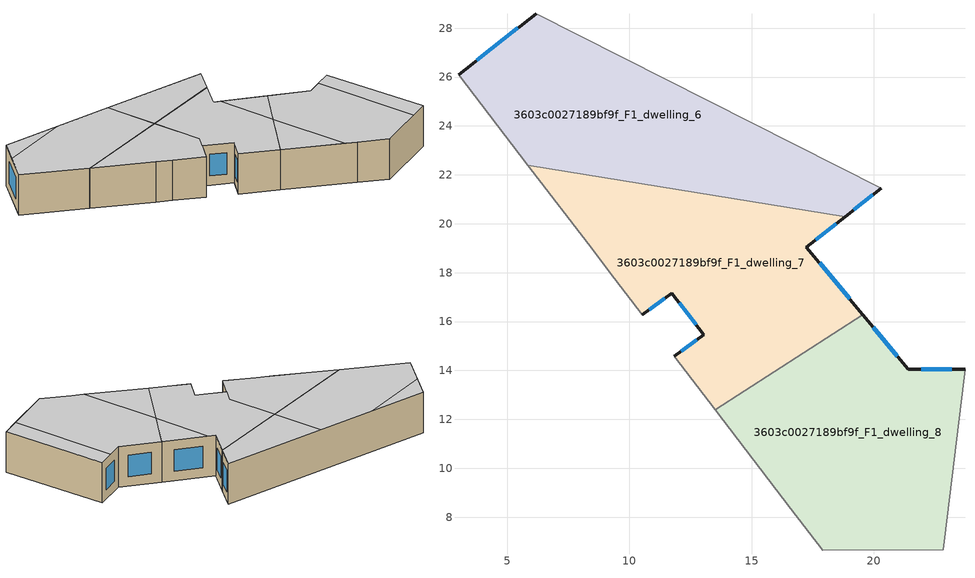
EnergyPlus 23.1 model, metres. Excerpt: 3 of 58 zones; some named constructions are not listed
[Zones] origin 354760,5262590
3603c0027189bf9f_F1_dwelling_6
 floor to 3603c0027189bf9f_F0_dwelling_6 (EU_floor_Construction): 20.3,21.46 18.83,20.29 5.85,22.39 3.01,26.1 6.18,28.59 z3
 wall outside (EU_wall_Construction): 18.83,20.29 20.3,21.46 / 6.18,28.59 3.01,26.1 z3:6
 wall to 3603c0027189bf9f_F1_dwelling_5 (EU_wall_Construction): 20.3,21.46 6.18,28.59 z3:6
 wall to 3603c0027189bf9f_F1_dwelling_7 (EU_wall_Construction): 5.85,22.39 18.83,20.29 z3:6
 wall adiabatic (EU_wall_Construction): 3.01,26.1 5.85,22.39 z3:6
 window (EU_Window_Construction): 19.17,20.57 19.95,21.18 / 5.44,28.01 3.76,26.69 z3.7:5.3
 ceiling to 3603c0027189bf9f_F2_dwelling_13 (EU_floor_Construction): 13.02,21.23 13.55,24.87 9.94,26.7 4.73,27.45 3.01,26.1 5.85,22.39 z6
 ceiling to 3603c0027189bf9f_F2_dwelling_12 (EU_floor_Construction): 20.3,21.46 13.55,24.87 13.02,21.23 18.83,20.29 z6
 ceiling to 3603c0027189bf9f_F2_dwelling_6 (EU_floor_Construction): 9.94,26.7 6.18,28.59 4.73,27.45 z6
3603c0027189bf9f_F1_dwelling_7
 floor to 3603c0027189bf9f_F0_dwelling_7 (EU_floor_Construction): 18.83,20.29 17.24,19.04 19.54,16.28 13.51,12.4 11.83,14.58 13.04,15.47 11.73,17.16 10.53,16.29 9.18,18.03 8.51,18.92 5.85,22.39 z3
 wall outside (EU_wall_Construction): 10.53,16.29 11.73,17.16 13.04,15.47 11.83,14.58 / 19.54,16.28 17.24,19.04 18.83,20.29 z3:6
 wall adiabatic (EU_wall_Construction): 5.85,22.39 8.51,18.92 9.18,18.03 10.53,16.29 / 11.83,14.58 13.51,12.4 z3:6
 wall to 3603c0027189bf9f_F1_dwelling_8 (EU_wall_Construction): 13.51,12.4 19.54,16.28 z3:6
 window (EU_Window_Construction): 12.04,16.76 12.73,15.86 / 10.81,16.49 11.45,16.95 / 17.61,19.34 18.46,20 / 19,16.93 17.78,18.4 / 12.76,15.26 12.11,14.79 z3.7:5.3
 ceiling to 3603c0027189bf9f_F2_dwelling_12 (EU_floor_Construction): 16.93,14.6 17.53,18.7 17.24,19.04 18.83,20.29 13.02,21.23 12.52,17.72 11.73,17.16 13.04,15.47 11.83,14.58 13.51,12.4 z6
 ceiling to 3603c0027189bf9f_F2_dwelling_11 (EU_floor_Construction): 19.54,16.28 17.53,18.7 16.93,14.6 z6
 ceiling to 3603c0027189bf9f_F2_dwelling_13 (EU_floor_Construction): 12.52,17.72 13.02,21.23 5.85,22.39 8.51,18.92 9.18,18.03 10.53,16.29 z6
3603c0027189bf9f_F1_dwelling_8
 floor to 3603c0027189bf9f_F0_dwelling_8 (EU_floor_Construction): 23.73,14.05 22.83,6.66 17.91,6.64 16.61,8.35 13.51,12.4 19.54,16.28 21.4,14.06 z3
 wall outside (EU_wall_Construction): 23.73,14.05 21.4,14.06 19.54,16.28 z3:6
 wall adiabatic (EU_wall_Construction): 13.51,12.4 16.61,8.35 17.91,6.64 22.83,6.66 z3:6
 wall to 3603c0027189bf9f_F1_dwelling_9 (EU_wall_Construction): 22.83,6.66 23.73,14.05 z3:6
 window (EU_Window_Construction): 20.96,14.58 19.98,15.76 / 23.18,14.05 21.95,14.06 z3.7:5.3
 ceiling to 3603c0027189bf9f_F2_dwelling_11 (EU_floor_Construction): 21.43,6.65 22.5,14.06 21.4,14.06 19.54,16.28 16.93,14.6 16.12,8.99 16.61,8.35 17.91,6.64 z6
 ceiling to 3603c0027189bf9f_F2_dwelling_10 (EU_floor_Construction): 22.83,6.66 23.73,14.05 22.5,14.06 21.43,6.65 z6
 ceiling to 3603c0027189bf9f_F2_dwelling_12 (EU_floor_Construction): 16.12,8.99 16.93,14.6 13.51,12.4 z6
[HVACTEMPLATE:THERMOSTAT] Constant Heating Setpoint=20; Constant Cooling Setpoint=50
EU_HeatOnly_3603c0027189bf9f_F2_dwelling_12; EU_HeatOnly_3603c0027189bf9f_F2_dwelling_13; EU_HeatOnly_3603c0027189bf9f_F3_dwelling_0; EU_HeatOnly_3603c0027189bf9f_F3_dwelling_1; EU_HeatOnly_3603c0027189bf9f_F3_dwelling_2; EU_HeatOnly_3603c0027189bf9f_F3_dwelling_3; EU_HeatOnly_3603c0027189bf9f_F3_dwelling_4; EU_HeatOnly_3603c0027189bf9f_F3_dwelling_5; EU_HeatOnly_3603c0027189bf9f_F3_dwelling_6; EU_HeatOnly_3603c0027189bf9f_F3_dwelling_7; EU_HeatOnly_3603c0027189bf9f_F3_dwelling_8; EU_HeatOnly_3603c0027189bf9f_F3_dwelling_9; EU_HeatOnly_3603c0027189bf9f_F3_dwelling_10; EU_HeatOnly_3603c0027189bf9f_F3_dwelling_11; EU_HeatOnly_3603c0027189bf9f_F3_dwelling_12; EU_HeatOnly_3603c0027189bf9f_F3_dwelling_13
[SCHEDULE:FILE] Column Number=1; Rows to Skip at Top=0; Number of Hours of Data=8760; Column Separator=Comma; Interpolate to Timestep=No; Minutes per Item=60; Adjust Schedule for Daylight Savings=Yes
Name | File
EU_Step8_GainSchedule_3603c0027189bf9f_F1_dwelling_8_f000 | ../../schedules/3603c0027189bf9f/3603c0027189bf9f_F1_dwelling_8_f000_gain.csv
EU_Step8_GainSchedule_3603c0027189bf9f_F1_dwelling_9_f000 | ../../schedules/3603c0027189bf9f/3603c0027189bf9f_F1_dwelling_9_f000_gain.csv
EU_Step8_GainSchedule_3603c0027189bf9f_F1_dwelling_10_f000 | ../../schedules/3603c0027189bf9f/3603c0027189bf9f_F1_dwelling_10_f000_gain.csv
EU_Step8_GainSchedule_3603c0027189bf9f_F1_dwelling_11_f000 | ../../schedules/3603c0027189bf9f/3603c0027189bf9f_F1_dwelling_11_f000_gain.csv
EU_Step8_GainSchedule_3603c0027189bf9f_F1_dwelling_12_f000 | ../../schedules/3603c0027189bf9f/3603c0027189bf9f_F1_dwelling_12_f000_gain.csv
EU_Step8_GainSchedule_3603c0027189bf9f_F1_dwelling_13_f000 | ../../schedules/3603c0027189bf9f/3603c0027189bf9f_F1_dwelling_13_f000_gain.csv
EU_Step8_GainSchedule_3603c0027189bf9f_F1_dwelling_14_f000 | ../../schedules/3603c0027189bf9f/3603c0027189bf9f_F1_dwelling_14_f000_gain.csv
